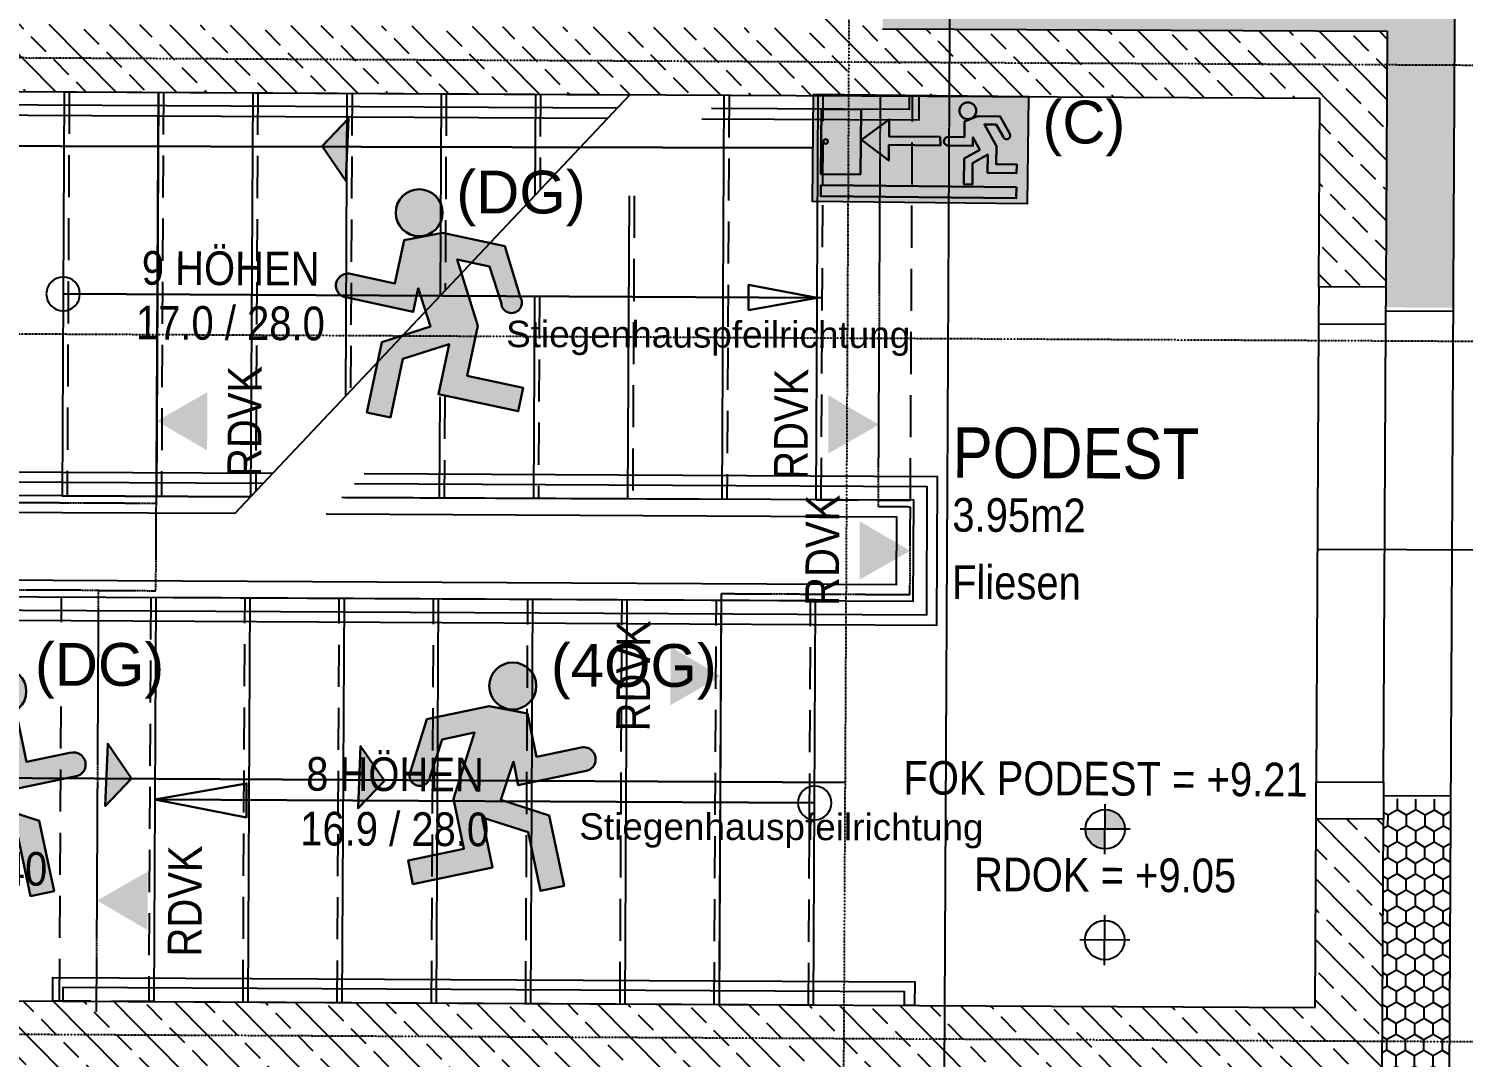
# Model space of a CAD drawing. Header units: millimetres. Extents: x -89828 to -25315, y -35442 to 69272.
# Drawn here: x -75073 to -70811, y 31753 to 34808 of the extents above; entities that cross this region are included whole.
import ezdxf
from ezdxf.enums import TextEntityAlignment as Align

# ---------------------------------------------------------------- set-up
doc = ezdxf.new("R2010")
doc.units = ezdxf.units.MM
for name, pattern in [('HIDDEN2', [0.1875, 0.125, -0.0625]), ('STRICHLINIE', [0.75, 0.5, -0.25]), ('STRICHPUNKT', [1, 0.5, -0.25, 0, -0.25])]:
    doc.linetypes.add(name, pattern=pattern)
for name, color, linetype in [('00-TXT---------M0', 8, 'Continuous'), ('01-BFL-G00-L04-M0', 10, 'Continuous'), ('01-SYM-G00-L04-M0', 8, 'Continuous'), ('01-TXT---------M0', 1, 'Continuous'), ('01-TXT---------PP', 1, 'Continuous'), ('01-TXT-G00-L04-M0', 1, 'Continuous'), ('02-AXO-G00-L04-M0', 8, 'STRICHPUNKT'), ('02-DIM-G00-L04-ROHBAU', 8, 'Continuous'), ('02-FIL-G00-L04-LILA', 223, 'Continuous'), ('02-FIL-G00-L04-STB', 8, 'Continuous'), ('02-HID-G00-L04-M0', 8, 'HIDDEN2'), ('02-TWA-G00-L04-M0', 4, 'Continuous'), ('02-WDA-G00-L04-M0', 8, 'Continuous'), ('04-STO-G00-L04-M0', 1, 'Continuous'), ('04-SYM-G00-L04-EP', 8, 'Continuous'), ('04-TXT---------EP', 8, 'Continuous'), ('04-TXT-G00-L04-M0', 8, 'Continuous'), ('06-SYM-G00-L04-M0', 8, 'Continuous'), ('06-TXT-G00-L04-M0', 8, 'Continuous')]:
    doc.layers.add(name, color=color, linetype=linetype)
doc.styles.add('ARIAL', font='arial.ttf', dxfattribs={"width": 0.85})
doc.styles.get("Standard").update_dxf_attribs({"font": 'arial.ttf'})
doc.dimstyles.new('pp chromy&schneider', dxfattribs={"dimscale": 0.005, "dimtxt": 25, "dimasz": 10, "dimexe": 0, "dimexo": 0, "dimgap": 5, "dimtad": 1, "dimdec": 1, "dimlfac": 100, "dimrnd": 0.1, "dimzin": 9, "dimdsep": 46, "dimtxsty": 'ARIAL', "dimblk": 'c&s kote', "dimcen": 0, "dimse1": 1, "dimse2": 1, "dimclrd": 8, "dimclrt": 8, "dimadec": 0, "dimazin": 0, "dimtfac": 0.75, "dimtdec": 1, "dimtix": 1, "dimtmove": 2, "dimatfit": 0, "dimldrblk": 'NONE', "dimfxl": 1, "dimtolj": 1, "dimlwd": -1, "dimarcsym": 0})
pattern_1 = [(134.70755, (-111790.2, -17025.04), (-90.25976, -89.34302), []), (134.70755, (-111789.75, -16935.24), (-90.25976, -89.34302), [63.5, -31.75])]
pattern_2 = [(89.70755, (-111790.204, -17025.04), (-27.252854, 47.764726), [31.75, -63.5]), (209.70755, (-111790.204, -17025.04), (-27.739039, -47.484027), [31.75, -63.5]), (149.70755, (-111790.204, -17025.04), (-54.991893, 0.280699), [-63.5, 31.75])]

# ---------------------------------------------------------------- blocks, each defined once
blk = doc.blocks.new('06-TXT')
at = {"color": 8, "style": 'ARIAL', "width": 0.85}
blk.add_attdef('STAIR', text='', height=0.1, dxfattribs=at).set_placement((0.009, 0.0457), align=Align.CENTER)
blk.add_attdef('STG', text='', height=0.1, dxfattribs=at).set_placement((0.009, -0.0543), align=Align.TOP_CENTER)
blk = doc.blocks.new('STIEGE_2')
at = {"linetype": 'HIDDEN2'}
for p, q in [((-2.7, 2.44), (-1.5, 2.44)), ((-1.2, 2.19), (0, 2.19)), ((0, 1.91), (-1.2, 1.91)), ((0, 1.63), (-1.2, 1.63)), ((0, 1.35), (-1.2, 1.35)), ((0, 1.07), (-1.2, 1.07)), ((0, 0.79), (-1.2, 0.79)), ((0, 0.51), (-1.2, 0.51)), ((0, 0.23), (-1.2, 0.23))]:
    blk.add_line(p, q, dxfattribs=at)
for p, q in [((-1.2, 0.215), (-1.2, 2.175)), ((-1.2, 2.175), (0, 2.175)), ((0, 2.175), (0, 0.215)), ((0, 1.895), (-1.2, 1.895)), ((0, 1.615), (-1.2, 1.615)), ((0, 1.335), (-1.2, 1.335)), ((0, 1.055), (-1.2, 1.055)), ((0, 0.775), (-1.2, 0.775)), ((0, 0.495), (-1.2, 0.495)), ((0, 0.215), (-1.2, 0.215))]:
    blk.add_line(p, q)
for points in [[(-1.57, 1.8297), (-1.57, 2.455), (-1.57, 2.795), (-1.13, 2.795), (-1.13, -0.145), (-1.57, -0.145), (-1.57, 1.5584)], [(-1.54, 1.8577), (-1.54, 2.455), (-1.54, 2.765), (-1.16, 2.765), (-1.16, -0.115), (-1.54, -0.115), (-1.54, 1.5864)], [(-1.5, 1.895), (-1.5, 2.455), (-1.5, 2.725), (-1.2, 2.725), (-1.2, -0.075), (-1.5, -0.075), (-1.5, 1.6237)], [(-1.45, 1.9417), (-1.45, 2.455), (-1.45, 2.675), (-1.25, 2.675), (-1.25, -0.025), (-1.45, -0.025), (-1.45, 1.6704)], [(-2.7, 2.455), (-1.5, 2.455), (-1.5, 1.895)], [(-2.7, 2.455), (-2.7, 0.775)], [(-2.7, 2.175), (-1.5, 2.175)], [(-1.45, 1.9417), (-2.7, 0.775)], [(-2.7, 1.895), (-1.5, 1.895)], [(-2.7, 1.615), (-1.8, 1.615)], [(-1.5, 1.615), (-1.5, 0.495)], [(-2.7, 1.335), (-2.1, 1.335)], [(-1.8, 1.335), (-1.5, 1.335)], [(-2.7, 1.055), (-2.4, 1.055)], [(-2.1, 1.055), (-1.5, 1.055)], [(-2.4, 0.775), (-1.5, 0.775)], [(-2.7, 0.495), (-1.5, 0.495)], [(-1.5, 0.215), (-1.5, 0.215), (-2.7, 0.215), (-2.7, 0.215)]]:
    blk.add_lwpolyline(points)
for points in [[(-2.1, 2.455, 0, 0, 0), (-2.1, 1.546, 0.075, 0, 0), (-2.1, 1.335, 0, 0, 0)], [(-0.6, 0.215, 0, 0, 0), (-0.6, 1.9037, 0.1, 0, 0), (-0.6, 2.175, 0, 0, 0)], [(-2.1, 1.055, 0, 0, 0), (-2.1, 0.4185, 0.075, 0, 0), (-2.1, 0.215, 0, 0, 0)]]:
    blk.add_lwpolyline(points, format="xyseb")
for points in [[(0, 2.175), (0, 2.455), (-1.2, 2.455), (-1.2, 2.175)], [(-2.7, 2.16), (-1.5, 2.16)], [(-2.7, 1.88), (-1.5161, 1.88)], [(-2.7, 1.6), (-1.8161, 1.6)], [(-2.7, 1.32), (-2.1161, 1.32)], [(-1.8, 1.32), (-1.5, 1.32)], [(-2.7, 1.04), (-2.4161, 1.04)], [(-2.1, 1.04), (-1.5, 1.04)], [(-2.4, 0.76), (-1.5, 0.76)], [(-2.7, 0.48), (-1.5, 0.48)], [(-1.5, 0.215), (-1.5, -0.065), (-2.7, -0.065), (-2.7, 0.215)], [(-1.5, 0.2), (-1.5, 0.2), (-2.7, 0.2), (-2.7, 0.2)]]:
    blk.add_lwpolyline(points, dxfattribs=at)
for centre in [(-2.1, 2.455), (-0.6, 0.215)]:
    blk.add_circle(centre, 0.05)
blk = doc.blocks.new('01-HK1')
for p, q in [((-0.0005, -0.0742), (-0.0005, 0.0742)), ((0.0737, 0), (-0.0747, 0))]:
    blk.add_line(p, q)
blk.add_circle((-0.0005, 0), 0.0586)
for points in [[(-0.0005, 0.0586), (0.0409, 0.0414), (-0.0005, 0)], [(-0.0005, 0), (0.0581, 0), (0.0409, 0.0414)], [(-0.0591, 0), (-0.0419, -0.0414), (-0.0005, 0)], [(-0.0419, -0.0414), (-0.0005, -0.0586), (-0.0005, 0)]]:
    blk.add_solid(points)
at = {"layer": '01-TXT---------M0', "color": 8, "style": 'ARIAL', "width": 0.85}
blk.add_attdef('HEIGHT', text='', height=0.1, dxfattribs=at).set_placement((0, 0.2), align=Align.TOP_CENTER)
blk = doc.blocks.new('01-SQM')
at = {"layer": '01-TXT---------M0', "color": 1, "style": 'ARIAL', "width": 0.85}
blk.add_attdef('ROOM', (0, 0), '', height=0.15, dxfattribs=at)
blk.add_attdef('AREA', text='', height=0.1, dxfattribs=at).set_placement((0, -0.06), align=Align.TOP_LEFT)
at = {"layer": '01-TXT---------PP', "color": 1, "style": 'ARIAL', "width": 0.85}
blk.add_attdef('NR', text='', height=0.15, dxfattribs=at).set_placement((-0.1173, 0), align=Align.RIGHT)
blk.add_attdef('FLOOR', text='', height=0.1, dxfattribs=at).set_placement((0, -0.26), align=Align.TOP_LEFT)
blk = doc.blocks.new('c&s kote')
at = {"color": 8}
for p, q in [((0, -2), (0, 2)), ((0, 2), (0, -2)), ((-2, 0), (2, 0)), ((2, 0), (-2, 0))]:
    blk.add_line(p, q, dxfattribs=at)
blk.add_circle((0, 0), 0.5, dxfattribs=at)
blk = doc.blocks.new('*D358')
at = {"layer": '02-DIM-G00-L04-ROHBAU', "color": 8, "transparency": 16777216}
blk.add_arc((-84106.7, 21100.8), 1076, 180.0171, 269.7049, dxfattribs=at)
at = {"layer": 'Defpoints', "color": 0, "transparency": 16777216}
for p in [(-84004.5, 41133.9), (-89295.3, 21099.5), (-71706.6, 21103.9), (-85039.4, 20564.2), (-84118.8, 18734.2)]:
    blk.add_point(p, dxfattribs=at)
at = {"layer": '02-DIM-G00-L04-ROHBAU', "color": 8, "transparency": 16777216, "xscale": 0.05, "yscale": 0.05, "zscale": 0.05}
for p, rotation in [((-85182.7, 21100.5), 90.01578644530409), ((-84112.2, 20024.8), 359.7062180805232)]:
    blk.add_blockref('c&s kote', p, dxfattribs=dict(at, rotation=rotation))
at = {"layer": '02-DIM-G00-L04-ROHBAU', "color": 8, "transparency": 16777216, "insert": (-84869.4, 20341.8), "char_height": 0.125, "attachment_point": 5, "rotation": 314.861, "style": 'ARIAL'}
blk.add_mtext('\\A1;90°', dxfattribs=at)
blk = doc.blocks.new('_None')
blk = doc.blocks.new('04-TXT')
blk.add_line((0, 0), (0.9529, 0))
at = {"layer": '04-TXT---------EP', "color": 8, "style": 'ARIAL', "width": 0.85}
blk.add_attdef('WIDTH', text='', height=0.1, dxfattribs=at).set_placement((0.6322, 0.05), align=Align.CENTER)
blk.add_attdef('HEIGHT', text='', height=0.1, dxfattribs=at).set_placement((0.6322, -0.05), align=Align.TOP_CENTER)
blk = doc.blocks.new('01-hk4')
blk.add_lwpolyline([(0, 0, 0, 0.270625, 0), (0, 0.234375, 0.270625, 0.270625, 0)], format="xyseb")
at = {"layer": '00-TXT---------M0', "color": 8, "style": 'ARIAL', "width": 0.85}
blk.add_attdef('HEIGHT', text='', height=0.1, dxfattribs=at).set_placement((0, 0.35), align=Align.CENTER)
blk = doc.blocks.new('*D401')
at = {"layer": '02-DIM-G00-L04-ROHBAU', "color": 8, "transparency": 16777216}
blk.add_arc((-84017.6, 38567), 783.2, 89.7112, 180.3764, dxfattribs=at)
at = {"layer": 'Defpoints', "color": 0, "transparency": 16777216}
for p in [(-84004.5, 41133.9), (-84408.4, 39245.7), (-66186.8, 38685.2), (-89206.3, 38532.5), (-84118.8, 18734.2)]:
    blk.add_point(p, dxfattribs=at)
at = {"layer": '02-DIM-G00-L04-ROHBAU', "color": 8, "transparency": 16777216, "xscale": 0.05, "yscale": 0.05, "zscale": 0.05}
for p, rotation in [((-84013.6, 39350.1), 359.709378319148), ((-84800.7, 38561.8), 270.3781979327374)]:
    blk.add_blockref('c&s kote', p, dxfattribs=dict(at, rotation=rotation))
at = {"layer": '02-DIM-G00-L04-ROHBAU', "color": 8, "transparency": 16777216, "insert": (-84571.9, 39120.4), "char_height": 0.125, "attachment_point": 5, "rotation": 45.0438, "style": 'ARIAL'}
blk.add_mtext('\\A1;91°', dxfattribs=at)
blk = doc.blocks.new('*D400')
at = {"layer": '02-DIM-G00-L04-ROHBAU', "color": 8, "transparency": 16777216}
blk.add_arc((-84037, 34766.4), 799.5, 89.7111, 179.704, dxfattribs=at)
at = {"layer": 'Defpoints', "color": 0, "transparency": 16777216}
for p in [(-84004.5, 41133.9), (-84433.2, 35460.8), (-89225.4, 34792.9), (-66207.2, 34675.4), (-84118.8, 18734.2)]:
    blk.add_point(p, dxfattribs=at)
at = {"layer": '02-DIM-G00-L04-ROHBAU', "color": 8, "transparency": 16777216, "xscale": 0.05, "yscale": 0.05, "zscale": 0.05}
for p, rotation in [((-84032.9, 35565.8), 359.7093409936003), ((-84836.4, 34770.5), 269.7057576421179)]:
    blk.add_blockref('c&s kote', p, dxfattribs=dict(at, rotation=rotation))
at = {"layer": '02-DIM-G00-L04-ROHBAU', "color": 8, "transparency": 16777216, "insert": (-84599.5, 35334.6), "char_height": 0.125, "attachment_point": 5, "rotation": 44.7075, "style": 'ARIAL'}
blk.add_mtext('\\A1;90°', dxfattribs=at)
blk = doc.blocks.new('01-HK2')
for p, q in [((0, -0.098), (0, 0.098)), ((0.098, 0), (-0.098, 0))]:
    blk.add_line(p, q)
blk.add_circle((0, 0), 0.0773)
at = {"layer": '01-TXT---------M0', "color": 8, "style": 'ARIAL', "width": 0.85}
blk.add_attdef('HEIGHT', text='', height=0.1, rotation=360, dxfattribs=at).set_placement((0, 0.132), align=Align.BOTTOM_CENTER)
blk = doc.blocks.new('9809550')
at = {"color": 18, "lineweight": 30, "true_color": 0x000000}
for points in [[(423921.7, 99168.8), (423956.8, 99168.8), (423956.8, 99202.9), (423984.5, 99214.5), (424033.7, 99214.5), (424053.8, 99178.3)], [(424040.2, 99170.9), (424025.2, 99196.7), (423999.7, 99196.8), (424026.2, 99150.3), (424026.2, 99110.9), (424070.2, 99110.9), (424070.2, 99092.3), (424007.5, 99092.3), (424007.5, 99131.7), (423975, 99113.1), (423975, 99067), (423956.5, 99067), (423956.5, 99122.4), (423990.5, 99141.9), (423975.1, 99168.8), (423975.1, 99150.2), (423921.7, 99150.3)]]:
    blk.add_lwpolyline(points, dxfattribs=at)
blk.add_circle((423963.6, 99225.9), 18.1, dxfattribs=at)
for centre, radius, start, end in [((424047.8, 99173.1), 7.96, 195.7299, 41.4005), ((423921.7, 99159.5), 9.27, 89.9849, 270.0151)]:
    blk.add_arc(centre, radius, start, end, dxfattribs=at)
blk = doc.blocks.new('RIVO-SIBEL-ARR-left')
h = blk.add_hatch(color=100)
h.paths.add_polyline_path([(3656.51, 1956.46), (3656.51, 1947.63), (3674.18, 1947.63), (3674.18, 1956.46)])
h.paths.add_polyline_path([(3662.75, 1954.45), (3662.75, 1953.06), (3666.97, 1953.06), (3666.98, 1952.36), (3662.74, 1952.36), (3662.74, 1951.07), (3660.49, 1952.74)], flags=16)
h.paths.add_polyline_path([(3660.42, 1955.25), (3660.42, 1949.9), (3657.18, 1949.9), (3657.18, 1955.25)], flags=16)
h.paths.add_polyline_path([(3657.73, 1952.58, -1), (3657.35, 1952.58, -1)], flags=0)
h.paths.add_polyline_path([(3667.61, 1953.06), (3668.95, 1953.06), (3668.95, 1954.36), (3669.48, 1954.59, -0.535619), (3668.52, 1955.23, -1), (3669.9, 1955.23, -0.302406), (3669.48, 1954.59), (3670.01, 1954.8), (3671.88, 1954.8), (3672.65, 1953.42, -1.25347), (3672.13, 1953.14), (3671.56, 1954.12), (3670.59, 1954.12), (3671.59, 1952.35), (3671.59, 1950.85), (3673.27, 1950.85), (3673.27, 1950.14), (3670.88, 1950.14), (3670.88, 1951.64), (3669.64, 1950.93), (3669.64, 1949.18), (3668.94, 1949.18), (3668.94, 1951.29), (3670.24, 1952.03), (3669.65, 1953.05), (3669.65, 1952.35), (3667.61, 1952.35, -1)], flags=16)
h.paths.add_polyline_path([(3673.27, 1948.98), (3673.27, 1948.07), (3657.18, 1948.07), (3657.18, 1948.98)], flags=16)
h = blk.add_hatch(color=7)
h.paths.add_polyline_path([(3660.42, 1955.25), (3657.18, 1955.25), (3657.18, 1949.9), (3660.42, 1949.9)])
h.paths.add_polyline_path([(3657.73, 1952.58, -1), (3657.35, 1952.58, -1)], flags=16)
h.paths.add_polyline_path([(3673.27, 1948.07), (3673.27, 1948.98), (3657.18, 1948.98), (3657.18, 1948.07)])
h = blk.add_hatch(color=256)
h.paths.add_polyline_path([(3670.59, 1954.12), (3671.56, 1954.12), (3672.13, 1953.14, 1.25347), (3672.65, 1953.42), (3671.88, 1954.8), (3670.01, 1954.8), (3668.95, 1954.36), (3668.95, 1953.06), (3667.61, 1953.06, 1), (3667.61, 1952.35), (3669.65, 1952.35), (3669.65, 1953.05), (3670.24, 1952.03), (3668.94, 1951.29), (3668.94, 1949.18), (3669.64, 1949.18), (3669.64, 1950.93), (3670.88, 1951.64), (3670.88, 1950.14), (3673.27, 1950.14), (3673.27, 1950.85), (3671.59, 1950.85), (3671.59, 1952.35)])
h.paths.add_polyline_path([(3668.52, 1955.23, 1), (3669.9, 1955.23, 1)])
blk.add_hatch(color=256).paths.add_polyline_path([(3662.75, 1953.06), (3662.75, 1954.45), (3660.49, 1952.74), (3662.74, 1951.07), (3662.74, 1952.36), (3666.98, 1952.36), (3666.97, 1953.06)])
blk.add_lwpolyline([(3656.51, 1956.46), (3674.18, 1956.46), (3674.18, 1947.63), (3656.51, 1947.63)], close=True)
at = {"color": 18, "lineweight": 30, "true_color": 0x000000}
for points in [[(3660.42, 1955.25), (3657.18, 1955.25), (3657.18, 1949.9), (3660.42, 1949.9)], [(3673.27, 1948.98), (3657.18, 1948.98), (3657.18, 1948.07), (3673.27, 1948.07)]]:
    blk.add_lwpolyline(points, close=True, dxfattribs=at)
blk.add_lwpolyline([(3666.97, 1953.06), (3662.75, 1953.06), (3662.75, 1954.45), (3660.49, 1952.74), (3662.74, 1951.07), (3662.74, 1952.36), (3666.98, 1952.36), (3666.97, 1953.06)], dxfattribs=at)
blk.add_circle((3657.54, 1952.58), 0.19, dxfattribs=at)
at = {"xscale": 0.0381026673526157, "yscale": 0.0381026673526157, "zscale": 0.0381026673526157}
blk.add_blockref('9809550', (-12484.93, -1825.54), dxfattribs=at)
blk = doc.blocks.new('4444444')
at = {"lineweight": 30}
h = blk.add_hatch(color=100, dxfattribs=at)
h.dxf.hatch_style = 1
h.paths.add_polyline_path([(431810.8, 98429.5), (431736, 98429.5), (431806.7, 98326.5)])
h.paths.add_polyline_path([(431814, 98511.5), (431736, 98429.5), (431810.8, 98429.5)])
at = {"color": 102, "lineweight": 30, "true_color": 0x21de37}
blk.add_lwpolyline([(431736, 98429.5), (431806.7, 98326.5), (431736, 98429.5), (431814, 98511.5), (431806.7, 98326.5)], dxfattribs=at)
blk = doc.blocks.new('750298750')
h = blk.add_hatch(color=3)
h.paths.add_polyline_path([(426943.6, 99576.9), (426968.1, 99576.8), (426982.5, 99552, 1.25347), (426995.6, 99559.2), (426976.3, 99594), (426929, 99594), (426902.3, 99582.8), (426902.3, 99550), (426868.6, 99550, 1), (426868.6, 99532.2), (426919.9, 99532.1), (426919.9, 99550), (426934.8, 99524.1), (426902.1, 99505.4), (426902.1, 99452.1), (426919.8, 99452.1), (426919.8, 99496.4), (426951.1, 99514.3), (426951.1, 99476.4), (427011.4, 99476.4), (427011.4, 99494.3), (426969.1, 99494.3), (426969.1, 99532.2)])
h.paths.add_polyline_path([(426891.5, 99604.9, 1), (426926.3, 99604.9, 1)])
at = {"xscale": 0.9619413167778113, "yscale": 0.9619413167778113, "zscale": 0.9619413167778113}
blk.add_blockref('9809550', (19080.8, 4155.4), dxfattribs=at)

msp = doc.modelspace()

# ---------------------------------------------------------------- hatches: boundary and pattern name
at = {"layer": '02-FIL-G00-L04-LILA', "true_color": 0x636466}
h = msp.add_hatch(dxfattribs=at)
h.set_pattern_fill('HONEY', color=251, scale=10, angle=197.0465413, style=0)
h.set_pattern_definition(pattern_2)
h.paths.add_polyline_path([(-72335.6093, 35006.6583), (-72328.3425, 36430.3334), (-72528.3399, 36431.3543), (-72528.6461, 36371.355), (-72536.6275, 34807.6817), (-71036.6471, 34800.0254), (-71040.5263, 34040.0353), (-71040.8325, 33980.0361), (-70840.8351, 33979.0153), (-70835.6288, 34999.002)])
h = msp.add_hatch(dxfattribs=at)
h.set_pattern_fill('HONEY', color=251, scale=10, angle=197.0465413, style=0)
h.set_pattern_definition(pattern_2)
h.paths.add_polyline_path([(-70853.4935, 31499.0476), (-70848.2872, 32519.0343), (-71048.2846, 32520.0551), (-71048.5909, 32460.0559), (-71052.4701, 31700.0658), (-72552.4506, 31707.7221), (-72556.3808, 30937.7322), (-72556.687, 30877.7329), (-72356.6896, 30876.7121), (-72353.474, 31506.7039)])
at = {"layer": '02-FIL-G00-L04-STB', "true_color": 0x636466}
h = msp.add_hatch(dxfattribs=at)
h.set_pattern_fill('ANSI33', color=251, scale=20, angle=197.0465413, style=0)
h.set_pattern_definition(pattern_1)
h.paths.add_polyline_path([(-76501.3783, 31927.8811), (-78931.3466, 31940.2843), (-78920.5767, 34050.2569), (-76490.6084, 34037.8536), (-76487.5969, 34627.846), (-71237.6653, 34601.0489), (-71240.5236, 34041.0562), (-71040.5263, 34040.0353), (-71036.6471, 34800.0254), (-72536.6275, 34807.6817), (-72528.6461, 36371.355), (-72608.6451, 36371.7634), (-72608.645, 36371.7751), (-72728.6433, 36372.4051), (-72736.6249, 34808.7026), (-76686.5735, 34828.8642), (-76689.5849, 34238.8719), (-79119.5533, 34251.2751), (-79132.3648, 31741.3078), (-78222.3767, 31736.663), (-78225.3371, 31156.6705), (-78145.3382, 31156.2622), (-78025.3397, 31155.6497), (-78022.3793, 31735.6421), (-76502.3991, 31727.8837)])
h = msp.add_hatch(dxfattribs=at)
h.set_pattern_fill('ANSI33', color=251, scale=20, angle=197.0465413, style=0)
h.set_pattern_definition(pattern_1)
h.paths.add_polyline_path([(-71048.5909, 32460.0559), (-71248.5883, 32461.0768), (-71251.4466, 31901.084), (-75251.3945, 31921.5009), (-75263.6446, 29521.5321), (-76513.6283, 29527.9124), (-76511.0762, 30027.9059), (-76831.0721, 30029.5392), (-76832.0929, 29829.5418), (-76712.0945, 29828.9293), (-76720.1336, 28253.9498), (-76520.1362, 28252.929), (-76514.6492, 29327.915), (-75064.6681, 29320.5139), (-75052.418, 31720.4826), (-72752.4479, 31708.743), (-72756.3782, 30938.753), (-72556.3808, 30937.7322), (-72552.4506, 31707.7221), (-71052.4701, 31700.0658)])

# ---------------------------------------------------------------- linework, layer by layer
at = {"color": 3, "lineweight": 30}
for points in [[(-72742.7097, 34453.7565), (-75874.4158, 34460.9224), (-75878.344, 32744.1967)], [(-75621.4881, 32584.5443), (-72648.0538, 32569.3671)]]:
    msp.add_lwpolyline(points, dxfattribs=at)
at = {"color": 1, "lineweight": 30}
for points in [[(-72715.7086, 34008.5854), (-74970.6792, 34020.0954)], [(-72730.7084, 34008.662), (-72934.4943, 34047.4064), (-72934.6664, 33972.217), (-72730.7084, 34008.662)], [(-74698.3392, 32518.6857), (-74426.0006, 32465.1887), (-74425.7689, 32566.4564), (-74698.3392, 32518.6857), (-72738.3647, 32508.6815)]]:
    msp.add_lwpolyline(points, dxfattribs=at)
at = {"layer": '01-BFL-G00-L04-M0', "color": 251, "linetype": 'STRICHLINIE', "ltscale": 0.5, "true_color": 0x636466}
msp.add_lwpolyline([(-72381.8572, 25963.6229), (-72315.5535, 38953.4547), (-69315.9307, 38976.6668)], dxfattribs=at)
at = {"layer": '02-AXO-G00-L04-M0', "color": 251, "true_color": 0x636466}
for points in [[(-72604.6351, 41075.705), (-72718.9693, 18675.9968)], [(-68207.1943, 34685.5818), (-89225.4211, 34792.8646)], [(-68211.3798, 33865.5925), (-89229.6065, 33972.8753)], [(-68221.9965, 31785.6196), (-89240.2233, 31892.9023)]]:
    msp.add_lwpolyline(points, dxfattribs=at)
at = {"layer": '02-HID-G00-L04-M0', "color": 251, "true_color": 0x636466}
for points in [[(-74871.5672, 31886.7066), (-74865.1724, 33139.5454), (-75245.1674, 33141.485), (-75243.8403, 33401.4816), (-74693.8475, 33398.6743), (-74687.6203, 34618.6584)], [(-74871.3995, 31919.5613), (-74865.1724, 33139.5454), (-74695.1746, 33138.6777), (-74687.6203, 34618.6584)], [(-73021.4236, 31910.1185), (-73015.1965, 33130.1026), (-72455.2038, 33127.2442), (-72453.8767, 33387.2409), (-72548.8754, 33387.7258), (-72542.6483, 34607.7099)]]:
    msp.add_lwpolyline(points, dxfattribs=at)
at = {"layer": '02-TWA-G00-L04-M0', "color": 251, "true_color": 0x636466}
for p, q in [((-72536.6275, 34807.6817), (-71036.6471, 34800.0254)), ((-75251.3945, 31921.5009), (-71251.4466, 31901.084))]:
    msp.add_line(p, q, dxfattribs=at)
for points in [[(-71040.5263, 34040.0353), (-71036.6471, 34800.0254)], [(-76487.5969, 34627.846), (-71237.6653, 34601.0489)], [(-71240.5236, 34041.0562), (-71237.6653, 34601.0489)], [(-71040.5263, 34040.0353), (-71240.5236, 34041.0562)], [(-71251.4466, 31901.084), (-71248.5883, 32461.0768)], [(-71048.5909, 32460.0559), (-71248.5883, 32461.0768)], [(-71052.4701, 31700.0658), (-71048.5909, 32460.0559)]]:
    msp.add_lwpolyline(points, dxfattribs=at)
at = {"layer": '02-WDA-G00-L04-M0', "color": 251, "true_color": 0x636466}
for points in [[(-72353.474, 31506.7039), (-70853.4935, 31499.0476), (-70835.6288, 34999.002), (-72335.6093, 35006.6583)], [(-71040.8835, 33970.0362), (-70840.8862, 33969.0154)], [(-71048.2336, 32530.055), (-70848.2362, 32529.0342)]]:
    msp.add_lwpolyline(points, dxfattribs=at)
at = {"layer": '04-STO-G00-L04-M0', "color": 251, "true_color": 0x636466}
for points in [[(-71240.5236, 34041.0562), (-71241.0851, 33931.0576), (-71041.0877, 33930.0368), (-71040.5263, 34040.0353)], [(-71248.5883, 32461.0768), (-71248.0268, 32571.0753), (-71048.0294, 32570.0545), (-71048.5909, 32460.0559)]]:
    msp.add_lwpolyline(points, close=True, dxfattribs=at)
at = {"layer": '04-SYM-G00-L04-EP', "color": 251, "true_color": 0x636466}
for points in [[(-71241.0851, 33931.0576), (-71248.0268, 32571.0753)], [(-71048.0294, 32570.0545), (-71041.0877, 33930.0368)]]:
    msp.add_lwpolyline(points, dxfattribs=at)
at = {"layer": '06-SYM-G00-L04-M0', "color": 251, "true_color": 0x636466}
for points in [[(-75267.6128, 34621.6188), (-75267.9701, 34551.6197), (-73353.3284, 34541.8469)], [(-73325.1756, 34571.7036), (-75237.8174, 34581.4662), (-75237.6132, 34621.4657), (-75267.6128, 34621.6188)], [(-73073.332, 34540.4177), (-72428.0071, 34537.1238), (-72427.6498, 34607.1229), (-72457.6494, 34607.276), (-72457.8536, 34567.2765), (-73045.1793, 34570.2744)], [(-75001.3978, 31920.2248), (-75001.0405, 31990.2239), (-72441.0738, 31977.1571), (-72441.4311, 31907.1581), (-72471.4307, 31907.3112), (-72471.2266, 31947.3107), (-74971.194, 31960.0712), (-74971.3982, 31920.0717), (-75001.3978, 31920.2248)]]:
    msp.add_lwpolyline(points, dxfattribs=at)

# ---------------------------------------------------------------- block references
at = {"xscale": 36.09829615085673, "yscale": 36.09829615085673, "zscale": 36.09829615085673, "rotation": 359.4240370048822}
msp.add_blockref('RIVO-SIBEL-ARR-left', (-205438.3396, -34681.4372), dxfattribs=at)
at = {"color": 102, "lineweight": 30, "true_color": 0x21de37}
for p, rotation in [((-506161.3109, -62982.6396), 359.8688980572151), ((357192.4735, 130022.3657), 179.8688980572163), ((357943.5323, 130015.6944), 179.8688980572163)]:
    msp.add_blockref('4444444', p, dxfattribs=dict(at, rotation=rotation))
for p, xscale, yscale, zscale, rotation in [((-1830127.8865, 3169.8936), 4.006823643639401, 4.006823643639401, 4.006823643639401, 347.8811253970231), ((1680903.8947, -6287.8872), -4.006823643639401, 4.006823643639398, 4.006823643639398, 11.85667071720215), ((1682418.8825, -6272.1873), -4.006823643639401, 4.006823643639398, 4.006823643639398, 11.85667071720215)]:
    msp.add_blockref('750298750', p, dxfattribs=dict(at, xscale=xscale, yscale=yscale, zscale=zscale, rotation=rotation))
at = {"layer": '01-SYM-G00-L04-M0', "color": 251, "true_color": 0x636466}
ref = msp.add_blockref('01-hk4', (-74692.6024, 33642.6095), dxfattribs=dict(at, xscale=-640.0000004540485, yscale=640.0000004301467, zscale=640.0000004327272, rotation=269.707549328566))
ref.add_attrib('HEIGHT', 'RDVK', dxfattribs={"layer": '00-TXT---------M0', "color": 8, "extrusion": (0, 0, -1), "height": 100, "rotation": 90.2924507, "style": 'ARIAL', "text_generation_flag": 4, "width": 0.85}).set_placement((74431.8843, 33641.2788), align=Align.MIDDLE_CENTER)
ref = msp.add_blockref('01-hk4', (-72547.6303, 33631.661), dxfattribs=dict(at, xscale=-640.0000004543454, yscale=640.0000004301467, zscale=640.0000004327272, rotation=89.70754932335504))
ref.add_attrib('HEIGHT', 'RDVK', dxfattribs={"layer": '00-TXT---------M0', "color": 8, "extrusion": (0, 0, -1), "height": 100, "rotation": 270.2924507, "style": 'ARIAL', "text_generation_flag": 2, "width": 0.85}).set_placement((72808.3484, 33632.9918), align=Align.MIDDLE_CENTER)
ref = msp.add_blockref('01-hk4', (-72454.5402, 33257.2425), dxfattribs=dict(at, xscale=-640.0000004543454, yscale=640.0000004301467, zscale=640.0000004327272, rotation=89.70754932335504))
ref.add_attrib('HEIGHT', 'RDVK', dxfattribs={"layer": '00-TXT---------M0', "color": 8, "extrusion": (0, 0, -1), "height": 100, "rotation": 270.2924507, "style": 'ARIAL', "text_generation_flag": 2, "width": 0.85}).set_placement((72715.2583, 33258.5733), align=Align.MIDDLE_CENTER)
ref = msp.add_blockref('01-hk4', (-73016.4498, 32884.5591), dxfattribs=dict(at, xscale=-640.0000004543454, yscale=640.0000004301467, zscale=640.0000004327272, rotation=89.70754932335504))
ref.add_attrib('HEIGHT', 'RDVK', dxfattribs={"layer": '00-TXT---------M0', "color": 8, "extrusion": (0, 0, -1), "height": 100, "rotation": 270.2924507, "style": 'ARIAL', "text_generation_flag": 2, "width": 0.85}).set_placement((73277.1678, 32885.8899), align=Align.MIDDLE_CENTER)
at = {"layer": '01-SYM-G00-L04-M0', "color": 251, "true_color": 0x636466, "xscale": 999.9999999999995, "yscale": 999.9999999999995, "zscale": 999.9999999999995, "rotation": 359.7075493056427}
msp.add_blockref('01-HK1', (-71874.9674, 32430.4631), dxfattribs=at).add_auto_attribs({'HEIGHT': 'FOK PODEST = +9.21'})
at = {"layer": '01-SYM-G00-L04-M0', "color": 251, "true_color": 0x636466}
ref = msp.add_blockref('01-HK2', (-75633, 32122.1994), dxfattribs=dict(at, xscale=757.5757580544371, yscale=757.5757580735275, zscale=757.5757580681659, rotation=359.7075491063508))
ref.add_attrib('HEIGHT', 'RDOK OG 04 = +10.40', dxfattribs={"layer": '01-TXT---------M0', "color": 8, "height": 100, "rotation": 359.7075491, "style": 'ARIAL', "width": 0.85}).set_placement((-75632.1654, 32235.6296), align=Align.BOTTOM_CENTER)
ref = msp.add_blockref('01-hk4', (-74869.8731, 32218.5959), dxfattribs=dict(at, xscale=-640.0000004540485, yscale=640.0000004301467, zscale=640.0000004327272, rotation=269.707549328566))
ref.add_attrib('HEIGHT', 'RDVK', dxfattribs={"layer": '00-TXT---------M0', "color": 8, "extrusion": (0, 0, -1), "height": 100, "rotation": 90.2924507, "style": 'ARIAL', "text_generation_flag": 4, "width": 0.85}).set_placement((74609.1551, 32217.2652), align=Align.MIDDLE_CENTER)
ref = msp.add_blockref('01-hk4', (-74869.8731, 32218.5959), dxfattribs=dict(at, xscale=-640.0000004540485, yscale=640.0000004301467, zscale=640.0000004327272, rotation=269.707549328566))
ref.add_attrib('HEIGHT', 'RDVK', dxfattribs={"layer": '00-TXT---------M0', "color": 8, "extrusion": (0, 0, -1), "height": 100, "rotation": 90.2924507, "style": 'ARIAL', "text_generation_flag": 4, "width": 0.85}).set_placement((74609.1551, 32217.2652), align=Align.MIDDLE_CENTER)
ref = msp.add_blockref('01-hk4', (-74869.8731, 32218.5959), dxfattribs=dict(at, xscale=-640.0000004540485, yscale=640.0000004301467, zscale=640.0000004327272, rotation=269.707549328566))
ref.add_attrib('HEIGHT', 'RDVK', dxfattribs={"layer": '00-TXT---------M0', "color": 8, "extrusion": (0, 0, -1), "height": 100, "rotation": 90.2924507, "style": 'ARIAL', "text_generation_flag": 4, "width": 0.85}).set_placement((74609.1551, 32217.2652), align=Align.MIDDLE_CENTER)
ref = msp.add_blockref('01-HK2', (-71876.648, 32101.2095), dxfattribs=dict(at, xscale=757.5757580544371, yscale=757.5757580735275, zscale=757.5757580681659, rotation=359.7075491063508))
ref.add_attrib('HEIGHT', 'RDOK = +9.05', dxfattribs={"layer": '01-TXT---------M0', "color": 8, "height": 100, "rotation": 359.7075491, "style": 'ARIAL', "width": 0.85}).set_placement((-71875.8134, 32214.6396), align=Align.BOTTOM_CENTER)
at = {"layer": '01-TXT-G00-L04-M0', "color": 251, "true_color": 0x636466, "xscale": 999.9999999999995, "yscale": 999.9999999999995, "zscale": 999.9999999999995, "rotation": 359.7075493156477}
msp.add_blockref('01-SQM', (-72328.6776, 33474.1975), dxfattribs=at).add_auto_attribs({'ROOM': 'PODEST', 'AREA': '3.95m2', 'FLOOR': 'Fliesen'})
at = {"layer": '04-TXT-G00-L04-M0', "color": 251, "true_color": 0x636466, "xscale": 999.9999999999995, "yscale": 999.9999999999995, "zscale": 999.9999999999995, "rotation": 359.7075493164815}
msp.add_blockref('04-TXT', (-71244.4977, 33262.4872), dxfattribs=at).add_auto_attribs({'WIDTH': '144', 'HEIGHT': '607'})
at = {"layer": '06-SYM-G00-L04-M0', "color": 251, "true_color": 0x636466, "xscale": -999.9999999999995, "yscale": 999.9999999999995, "zscale": 999.9999999999995, "rotation": 89.70754931981224}
msp.add_blockref('STIEGE_2', (-72526.43, 31907.5919), dxfattribs=at)
at = {"layer": '06-TXT-G00-L04-M0', "color": 251, "true_color": 0x636466}
ref = msp.add_blockref('06-TXT', (-74479.1497, 34017.5865), dxfattribs=dict(at, xscale=625.0000000162647, yscale=624.9999999651563, zscale=624.9999999999999, rotation=359.7036931949134))
ref.add_attrib('STAIR', '9 HÖHEN', dxfattribs={"layer": '0', "color": 8, "height": 100, "rotation": 359.7036932, "style": 'ARIAL', "width": 0.85}).set_placement((-74473.3467, 34046.1078), align=Align.CENTER)
ref.add_attrib('STG', '17.0 / 28.0', dxfattribs={"layer": '0', "color": 8, "height": 100, "rotation": 359.7036932, "style": 'ARIAL', "width": 0.85}).set_placement((-74473.6699, 33983.6086), align=Align.TOP_CENTER)
ref = msp.add_blockref('06-TXT', (-73991.0338, 32515.0755), dxfattribs=dict(at, xscale=625.0000000164905, yscale=624.9999999651563, zscale=624.9999999999999, rotation=359.7036931909114))
ref.add_attrib('STAIR', '8 HÖHEN', dxfattribs={"layer": '0', "color": 8, "height": 100, "rotation": 359.7036932, "style": 'ARIAL', "width": 0.85}).set_placement((-73985.2309, 32543.5968), align=Align.CENTER)
ref.add_attrib('STG', '16.9 / 28.0', dxfattribs={"layer": '0', "color": 8, "height": 100, "rotation": 359.7036932, "style": 'ARIAL', "width": 0.85}).set_placement((-73985.5541, 32481.0976), align=Align.TOP_CENTER)

# ---------------------------------------------------------------- texts
at = {"color": 3, "lineweight": 30, "char_height": 126.96738, "attachment_point": 1, "rotation": 359.8688981}
for s, insert in [('(C)', (-72061.4494, 34594.1681)), ('(DG)', (-73802.5781, 34386.403)), ('(DG)', (-75054.4133, 32983.7687)), ('(4OG)', (-73521.6163, 32980.9642))]:
    msp.add_mtext_dynamic_manual_height_columns(s, width=26879.974359, gutter_width=634.8369, heights=[0], dxfattribs=dict(at, insert=insert))
at = {"color": 1, "lineweight": 30, "char_height": 78.487685, "attachment_point": 1, "rotation": 359.8688981}
for insert in [(-73654.7332, 33940.521), (-73437.4455, 32478.0057)]:
    msp.add_mtext_dynamic_manual_height_columns('Stiegenhauspfeilrichtung', width=16616.448227, gutter_width=392.4384, heights=[0], dxfattribs=dict(at, insert=insert))

# ---------------------------------------------------------------- dimensions: what is measured, and where the dimension line sits
at = {"layer": '02-DIM-G00-L04-ROHBAU', "color": 251, "true_color": 0x636466}
for base, line1, line2, picture, middle in [((-85039.3973, 20564.2), ((-84004.4866, 41133.893), (-84118.8208, 18734.1848)), ((-89295.316, 21099.4553), (-71706.5637, 21103.8928)), '*D358', (-84869.3597, 20341.837)), ((-84433.1849, 35460.7757), ((-66207.2204, 34675.3734), (-89225.4211, 34792.8646)), ((-84004.4866, 41133.893), (-84118.8208, 18734.1848)), '*D400', (-84599.4698, 35334.6346)), ((-84408.3585, 39245.6653), ((-89206.3327, 38532.5495), (-66186.753, 38685.2342)), ((-84004.4866, 41133.893), (-84118.8208, 18734.1848)), '*D401', (-84571.8502, 39120.3802))]:
    dim = msp.add_angular_dim_2l(base=base, line1=line1, line2=line2, dimstyle='pp chromy&schneider', override={"dimzin": 8}, dxfattribs=at)
    dim.commit()
    dim.dimension.update_dxf_attribs({"geometry": picture, "text_midpoint": middle})

doc.saveas('drawing.dxf')
